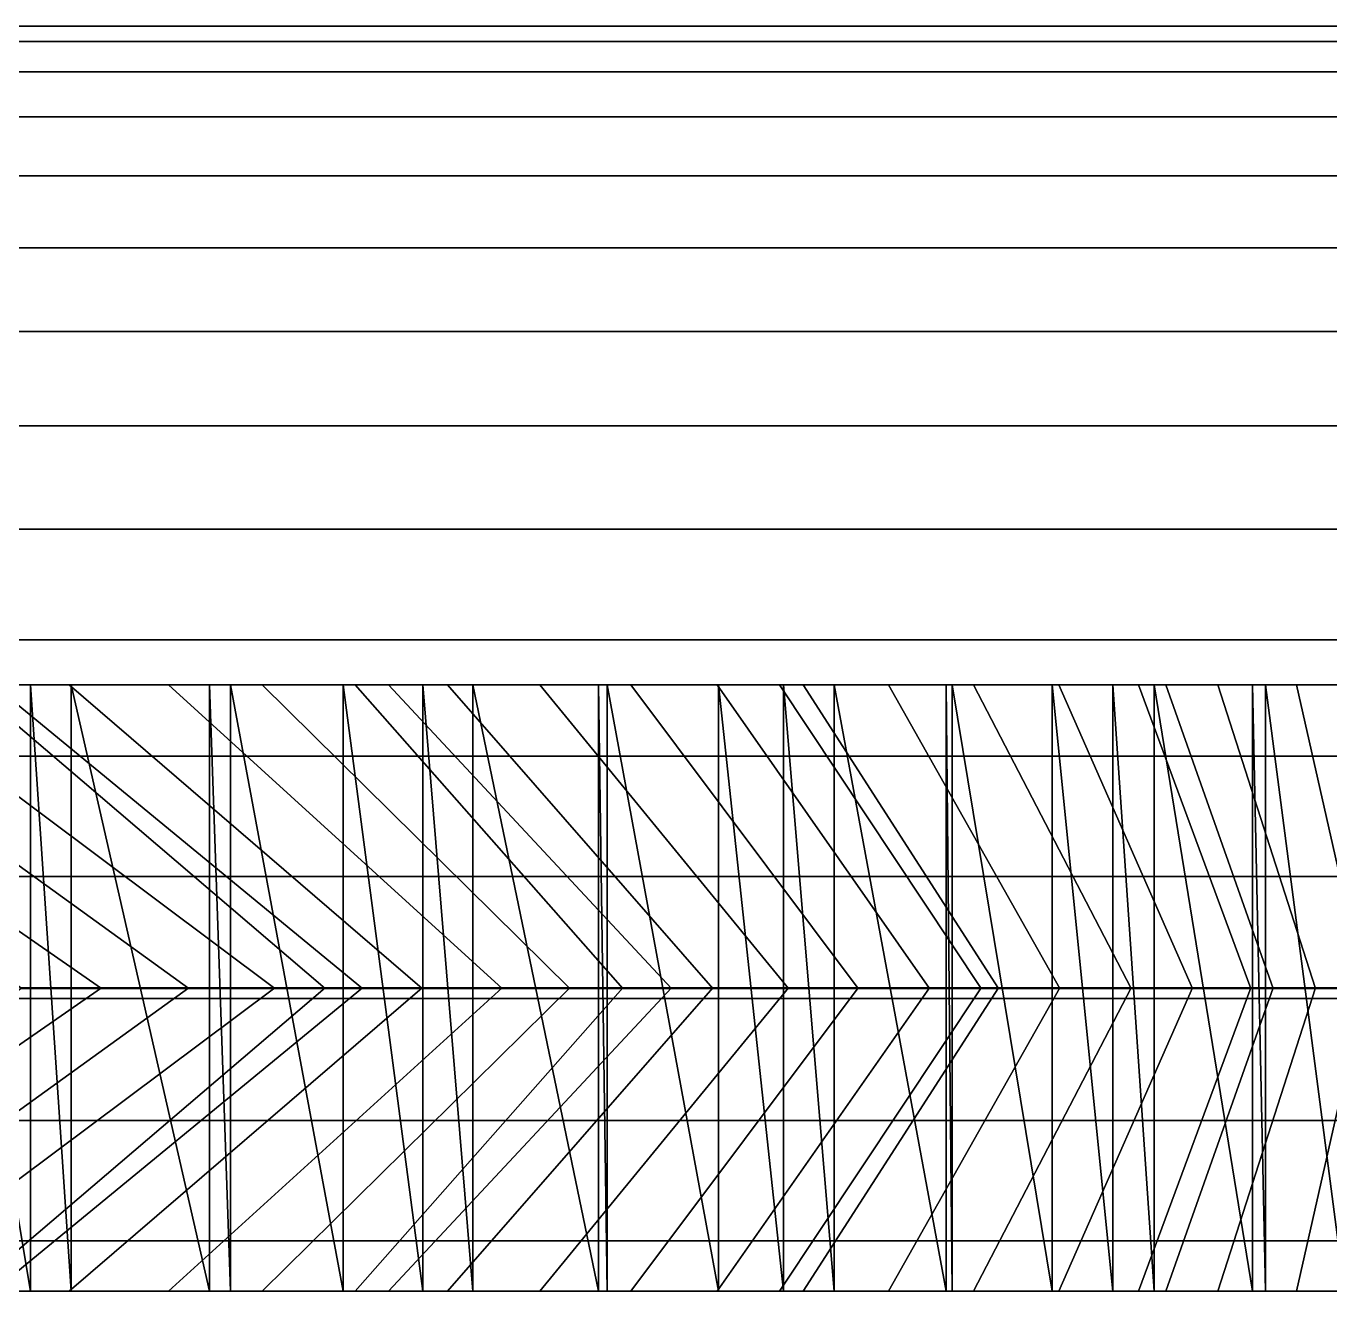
# Model space of a CAD drawing. Extents: x -4.7 to 8.2, y 0.4 to 1.1.
# Drawn here: x -1.9006 to -1.6226, y 0.6931 to 0.9662 of the extents above; entities that cross this region are included whole.
import ezdxf

# ---------------------------------------------------------------- set-up
doc = ezdxf.new("R2010")
doc.units = 0

msp = doc.modelspace()

# ---------------------------------------------------------------- linework, layer by layer
at = {"layer": 'polySurface8', "color": 253}
for points in [[(-3.07899, 0.96292, 2.21465), (-3.07899, 0.96619, 2.24052), (4.10783, 0.96619, 2.24052), (4.10783, 0.96292, 2.21464)], [(-3.07899, 0.96619, 2.24052), (-3.07899, 0.96619, 2.26661), (4.10783, 0.96619, 2.26661), (4.10783, 0.96619, 2.24052)], [(-3.07899, 0.96619, 2.26661), (-3.07899, 0.96292, 2.29249), (4.10783, 0.96292, 2.29248), (4.10783, 0.96619, 2.26661)], [(-3.07899, 0.95643, 2.18938), (-3.07899, 0.96292, 2.21465), (4.10783, 0.96292, 2.21464), (4.10783, 0.95643, 2.18938)], [(-3.07899, 0.96292, 2.29249), (-3.07899, 0.95643, 2.31775), (4.10783, 0.95643, 2.31775), (4.10783, 0.96292, 2.29248)], [(-3.07899, 0.94683, 2.16513), (-3.07899, 0.95643, 2.18938), (4.10783, 0.95643, 2.18938), (4.10783, 0.94683, 2.16513)], [(-3.07899, 0.95643, 2.31775), (-3.07899, 0.94683, 2.342), (4.10783, 0.94683, 2.342), (4.10783, 0.95643, 2.31775)], [(-3.07899, 0.93426, 2.14227), (-3.07899, 0.94683, 2.16513), (4.10783, 0.94683, 2.16513), (4.10783, 0.93426, 2.14227)], [(-3.07899, 0.94683, 2.342), (-3.07899, 0.93426, 2.36486), (4.10783, 0.93426, 2.36486), (4.10783, 0.94683, 2.342)], [(-3.07899, 0.91893, 2.12117), (-3.07899, 0.93426, 2.14227), (4.10783, 0.93426, 2.14227), (4.10783, 0.91893, 2.12117)], [(-3.07899, 0.93426, 2.36486), (-3.07899, 0.91893, 2.38596), (4.10783, 0.91893, 2.38596), (4.10783, 0.93426, 2.36486)], [(-3.07899, 0.90107, 2.10216), (-3.07899, 0.91893, 2.12117), (4.10783, 0.91893, 2.12117), (4.10783, 0.90108, 2.10215)], [(-3.07899, 0.91893, 2.38596), (-3.07899, 0.90108, 2.40498), (4.10783, 0.90108, 2.40498), (4.10783, 0.91893, 2.38596)], [(-3.07899, 0.88098, 2.08553), (-3.07899, 0.90107, 2.10216), (4.10783, 0.90108, 2.10215), (4.10783, 0.88098, 2.08553)], [(-3.07899, 0.90108, 2.40498), (-3.07899, 0.88098, 2.4216), (4.10783, 0.88098, 2.4216), (4.10783, 0.90108, 2.40498)], [(-3.07899, 0.85895, 2.07155), (-3.07899, 0.88098, 2.08553), (4.10783, 0.88098, 2.08553), (4.10783, 0.85896, 2.07155)], [(-3.07899, 0.88098, 2.4216), (-3.07899, 0.85895, 2.43558), (4.10783, 0.85896, 2.43558), (4.10783, 0.88098, 2.4216)], [(-3.07899, 0.83535, 2.06045), (-3.07899, 0.85895, 2.07155), (4.10783, 0.85896, 2.07155), (4.10783, 0.83535, 2.06044)], [(-3.07899, 0.85895, 2.43558), (-3.07899, 0.83535, 2.44669), (4.10783, 0.83535, 2.44668), (4.10783, 0.85896, 2.43558)], [(-3.07899, 0.81054, 2.05239), (-3.07899, 0.83535, 2.06045), (4.10783, 0.83535, 2.06044), (4.10783, 0.81055, 2.05238)], [(-3.07899, 0.83535, 2.44669), (-3.07899, 0.81054, 2.45475), (4.10783, 0.81055, 2.45474), (4.10783, 0.83535, 2.44668)], [(-1.99001, 0.82573, 0.87781), (-1.89143, 0.82573, 0.76227), (-2.01698, 0.82573, 0.86424)], [(-1.89143, 0.82573, 0.76227), (-1.90762, 0.82573, 0.73809), (-2.01698, 0.82573, 0.86424)], [(-1.99001, 0.82573, 3.61581), (-2.01698, 0.82573, 3.62938), (-1.89143, 0.82573, 3.73135)], [(-1.89143, 0.82573, 3.73135), (-2.01698, 0.82573, 3.62938), (-1.90762, 0.82573, 3.75554)], [(-1.90152, 0.76104, 0.55207), (-1.99292, 0.82573, 0.62312), (-1.97777, 0.82573, 0.64354), (-1.88452, 0.76104, 0.58271)], [(-1.90152, 0.76104, 3.94155), (-1.88452, 0.76104, 3.91092), (-1.97777, 0.82573, 3.85008), (-1.99292, 0.82573, 3.87051)], [(-1.98428, 0.82573, 0.88112), (-1.89143, 0.82573, 0.76227), (-1.99001, 0.82573, 0.87781)], [(-1.98428, 0.82573, 3.6125), (-1.99001, 0.82573, 3.61581), (-1.89143, 0.82573, 3.73135)], [(-1.95241, 0.82573, 0.89954), (-1.87026, 0.82573, 0.79392), (-1.98428, 0.82573, 0.88112)], [(-1.87026, 0.82573, 0.79392), (-1.89143, 0.82573, 0.76227), (-1.98428, 0.82573, 0.88112)], [(-1.95241, 0.82573, 3.59408), (-1.98428, 0.82573, 3.6125), (-1.87026, 0.82573, 3.69971)], [(-1.87026, 0.82573, 3.69971), (-1.98428, 0.82573, 3.6125), (-1.89143, 0.82573, 3.73135)], [(-1.88452, 0.76104, 0.58271), (-1.97777, 0.82573, 0.64354), (-1.95552, 0.82573, 0.67353), (-1.86593, 0.76104, 0.61725)], [(-1.88452, 0.76104, 3.91092), (-1.86593, 0.76104, 3.87637), (-1.95552, 0.82573, 3.82009), (-1.97777, 0.82573, 3.85008)], [(-1.86593, 0.76104, 0.61725), (-1.95552, 0.82573, 0.67353), (-1.9341, 0.82573, 0.70241), (-1.84754, 0.76104, 0.6514)], [(-1.86593, 0.76104, 3.87637), (-1.84754, 0.76104, 3.84222), (-1.9341, 0.82573, 3.79121), (-1.95552, 0.82573, 3.82009)], [(-1.94401, 0.82573, 0.9044), (-1.87026, 0.82573, 0.79392), (-1.95241, 0.82573, 0.89954)], [(-1.94401, 0.82573, 3.58922), (-1.95241, 0.82573, 3.59408), (-1.87026, 0.82573, 3.69971)], [(-1.92136, 0.82573, 0.9193), (-1.85029, 0.82573, 0.82374), (-1.94401, 0.82573, 0.9044)], [(-1.85029, 0.82573, 0.82374), (-1.87026, 0.82573, 0.79392), (-1.94401, 0.82573, 0.9044)], [(-1.92136, 0.82573, 3.57432), (-1.94401, 0.82573, 3.58922), (-1.85029, 0.82573, 3.66988)], [(-1.85029, 0.82573, 3.66988), (-1.94401, 0.82573, 3.58922), (-1.87026, 0.82573, 3.69971)], [(-1.9341, 0.82573, 0.70241), (-1.91267, 0.82573, 0.73129), (-1.83685, 0.76104, 0.67126), (-1.84754, 0.76104, 0.6514)], [(-1.9341, 0.82573, 3.79121), (-1.84754, 0.76104, 3.84222), (-1.83685, 0.76104, 3.82237), (-1.91267, 0.82573, 3.76234)], [(-1.89967, 0.82573, 0.93357), (-1.83043, 0.82573, 0.85342), (-1.92136, 0.82573, 0.9193)], [(-1.83043, 0.82573, 0.85342), (-1.85029, 0.82573, 0.82374), (-1.92136, 0.82573, 0.9193)], [(-1.92136, 0.69647, 0.9193), (-1.89967, 0.69647, 0.93357), (-1.92136, 0.82573, 0.9193)], [(-1.89967, 0.69647, 0.93357), (-1.89967, 0.82573, 0.93357), (-1.92136, 0.82573, 0.9193)], [(-1.89967, 0.82573, 3.56005), (-1.92136, 0.82573, 3.57432), (-1.83043, 0.82573, 3.64021)], [(-1.83043, 0.82573, 3.64021), (-1.92136, 0.82573, 3.57432), (-1.85029, 0.82573, 3.66988)], [(-1.92136, 0.69647, 3.57432), (-1.92136, 0.82573, 3.57432), (-1.89967, 0.69647, 3.56005)], [(-1.92136, 0.82573, 3.57432), (-1.89967, 0.82573, 3.56005), (-1.89967, 0.69647, 3.56005)], [(-1.83685, 0.76104, 0.67126), (-1.91267, 0.82573, 0.73129), (-1.90762, 0.82573, 0.73809), (-1.8289, 0.76104, 0.68602)], [(-1.83685, 0.76104, 3.82237), (-1.8289, 0.76104, 3.80761), (-1.90762, 0.82573, 3.75554), (-1.91267, 0.82573, 3.76234)], [(-1.8289, 0.76104, 0.68602), (-1.90762, 0.82573, 0.73809), (-1.89143, 0.82573, 0.76227), (-1.81617, 0.76104, 0.70967)], [(-1.8289, 0.76104, 3.80761), (-1.81617, 0.76104, 3.78395), (-1.89143, 0.82573, 3.73135), (-1.90762, 0.82573, 3.75554)], [(-1.89096, 0.82573, 0.94006), (-1.82332, 0.82573, 0.86404), (-1.89967, 0.82573, 0.93357)], [(-1.82332, 0.82573, 0.86404), (-1.83043, 0.82573, 0.85342), (-1.89967, 0.82573, 0.93357)], [(-1.89967, 0.69647, 0.93357), (-1.89096, 0.69647, 0.94006), (-1.89967, 0.82573, 0.93357)], [(-1.89096, 0.69647, 0.94006), (-1.89096, 0.82573, 0.94006), (-1.89967, 0.82573, 0.93357)], [(-1.89096, 0.82573, 3.55356), (-1.89967, 0.82573, 3.56005), (-1.82332, 0.82573, 3.62958)], [(-1.82332, 0.82573, 3.62958), (-1.89967, 0.82573, 3.56005), (-1.83043, 0.82573, 3.64021)], [(-1.89967, 0.69647, 3.56005), (-1.89967, 0.82573, 3.56005), (-1.89096, 0.69647, 3.55356)], [(-1.89967, 0.82573, 3.56005), (-1.89096, 0.82573, 3.55356), (-1.89096, 0.69647, 3.55356)], [(-1.81617, 0.76104, 0.70967), (-1.89143, 0.82573, 0.76227), (-1.87026, 0.82573, 0.79392), (-1.79911, 0.76104, 0.74419)], [(-1.81617, 0.76104, 3.78395), (-1.79911, 0.76104, 3.74943), (-1.87026, 0.82573, 3.69971), (-1.89143, 0.82573, 3.73135)], [(-1.86146, 0.82573, 0.96202), (-1.81072, 0.82573, 0.88481), (-1.89096, 0.82573, 0.94006)], [(-1.81072, 0.82573, 0.88481), (-1.82332, 0.82573, 0.86404), (-1.89096, 0.82573, 0.94006)], [(-1.89096, 0.69647, 0.94006), (-1.86146, 0.69647, 0.96202), (-1.89096, 0.82573, 0.94006)], [(-1.86146, 0.69647, 0.96202), (-1.86146, 0.82573, 0.96202), (-1.89096, 0.82573, 0.94006)], [(-1.86146, 0.82573, 3.5316), (-1.89096, 0.82573, 3.55356), (-1.81072, 0.82573, 3.60881)], [(-1.81072, 0.82573, 3.60881), (-1.89096, 0.82573, 3.55356), (-1.82332, 0.82573, 3.62958)], [(-1.89096, 0.69647, 3.55356), (-1.89096, 0.82573, 3.55356), (-1.86146, 0.69647, 3.5316)], [(-1.89096, 0.82573, 3.55356), (-1.86146, 0.82573, 3.5316), (-1.86146, 0.69647, 3.5316)], [(-1.79911, 0.76104, 0.74419), (-1.87026, 0.82573, 0.79392), (-1.85029, 0.82573, 0.82374), (-1.78469, 0.76104, 0.7755)], [(-1.79911, 0.76104, 3.74943), (-1.78469, 0.76104, 3.71813), (-1.85029, 0.82573, 3.66988), (-1.87026, 0.82573, 3.69971)], [(-1.85702, 0.82573, 0.96533), (-1.81072, 0.82573, 0.88481), (-1.86146, 0.82573, 0.96202)], [(-1.86146, 0.69647, 0.96202), (-1.85702, 0.69647, 0.96533), (-1.86146, 0.82573, 0.96202)], [(-1.85702, 0.69647, 0.96533), (-1.85702, 0.82573, 0.96533), (-1.86146, 0.82573, 0.96202)], [(-1.85702, 0.82573, 3.5283), (-1.86146, 0.82573, 3.5316), (-1.81072, 0.82573, 3.60881)], [(-1.86146, 0.69647, 3.5316), (-1.86146, 0.82573, 3.5316), (-1.85702, 0.69647, 3.5283)], [(-1.86146, 0.82573, 3.5316), (-1.85702, 0.82573, 3.5283), (-1.85702, 0.69647, 3.5283)], [(-1.83302, 0.82573, 0.98542), (-1.79109, 0.82573, 0.91717), (-1.85702, 0.82573, 0.96533)], [(-1.79109, 0.82573, 0.91717), (-1.81072, 0.82573, 0.88481), (-1.85702, 0.82573, 0.96533)], [(-1.85702, 0.69647, 0.96533), (-1.83302, 0.69647, 0.98542), (-1.85702, 0.82573, 0.96533)], [(-1.83302, 0.69647, 0.98542), (-1.83302, 0.82573, 0.98542), (-1.85702, 0.82573, 0.96533)], [(-1.83302, 0.82573, 3.5082), (-1.85702, 0.82573, 3.5283), (-1.79109, 0.82573, 3.57645)], [(-1.79109, 0.82573, 3.57645), (-1.85702, 0.82573, 3.5283), (-1.81072, 0.82573, 3.60881)], [(-1.85702, 0.69647, 3.5283), (-1.85702, 0.82573, 3.5283), (-1.83302, 0.69647, 3.5082)], [(-1.85702, 0.82573, 3.5283), (-1.83302, 0.82573, 3.5082), (-1.83302, 0.69647, 3.5082)], [(-1.78469, 0.76104, 0.7755), (-1.85029, 0.82573, 0.82374), (-1.83043, 0.82573, 0.85342), (-1.77339, 0.76104, 0.80002)], [(-1.78469, 0.76104, 3.71813), (-1.77339, 0.76104, 3.69361), (-1.83043, 0.82573, 3.64021), (-1.85029, 0.82573, 3.66988)], [(-1.81604, 0.82573, 0.99965), (-1.77164, 0.82573, 0.94926), (-1.83302, 0.82573, 0.98542)], [(-1.77164, 0.82573, 0.94926), (-1.79109, 0.82573, 0.91717), (-1.83302, 0.82573, 0.98542)], [(-1.83302, 0.69647, 0.98542), (-1.81604, 0.69647, 0.99965), (-1.83302, 0.82573, 0.98542)], [(-1.81604, 0.69647, 0.99965), (-1.81604, 0.82573, 0.99965), (-1.83302, 0.82573, 0.98542)], [(-1.81604, 0.82573, 3.49397), (-1.83302, 0.82573, 3.5082), (-1.77164, 0.82573, 3.54437)], [(-1.77164, 0.82573, 3.54437), (-1.83302, 0.82573, 3.5082), (-1.79109, 0.82573, 3.57645)], [(-1.83302, 0.69647, 3.5082), (-1.83302, 0.82573, 3.5082), (-1.81604, 0.69647, 3.49397)], [(-1.83302, 0.82573, 3.5082), (-1.81604, 0.82573, 3.49397), (-1.81604, 0.69647, 3.49397)], [(-1.77339, 0.76104, 0.80002), (-1.83043, 0.82573, 0.85342), (-1.82332, 0.82573, 0.86404), (-1.76302, 0.76104, 0.82253)], [(-1.77339, 0.76104, 3.69361), (-1.76302, 0.76104, 3.67109), (-1.82332, 0.82573, 3.62958), (-1.83043, 0.82573, 3.64021)], [(-1.76302, 0.76104, 0.82253), (-1.82332, 0.82573, 0.86404), (-1.81072, 0.82573, 0.88481), (-1.75416, 0.76104, 0.84175)], [(-1.76302, 0.76104, 3.67109), (-1.75416, 0.76104, 3.65187), (-1.81072, 0.82573, 3.60881), (-1.82332, 0.82573, 3.62958)], [(-1.80533, 0.82573, 1.00971), (-1.77164, 0.82573, 0.94926), (-1.81604, 0.82573, 0.99965)], [(-1.81604, 0.69647, 0.99965), (-1.80533, 0.69647, 1.00971), (-1.81604, 0.82573, 0.99965)], [(-1.80533, 0.69647, 1.00971), (-1.80533, 0.82573, 1.00971), (-1.81604, 0.82573, 0.99965)], [(-1.80533, 0.82573, 3.48391), (-1.81604, 0.82573, 3.49397), (-1.77164, 0.82573, 3.54437)], [(-1.81604, 0.69647, 3.49397), (-1.81604, 0.82573, 3.49397), (-1.80533, 0.69647, 3.48391)], [(-1.81604, 0.82573, 3.49397), (-1.80533, 0.82573, 3.48391), (-1.80533, 0.69647, 3.48391)], [(-1.75416, 0.76104, 0.84175), (-1.81072, 0.82573, 0.88481), (-1.79109, 0.82573, 0.91717), (-1.73803, 0.76104, 0.87677)], [(-1.75416, 0.76104, 3.65187), (-1.73803, 0.76104, 3.61686), (-1.79109, 0.82573, 3.57645), (-1.81072, 0.82573, 3.60881)], [(-1.77858, 0.82573, 1.03484), (-1.74, 0.82573, 1.00143), (-1.80533, 0.82573, 1.00971)], [(-1.74, 0.82573, 1.00143), (-1.75325, 0.82573, 0.97957), (-1.80533, 0.82573, 1.00971)], [(-1.75325, 0.82573, 0.97957), (-1.77164, 0.82573, 0.94926), (-1.80533, 0.82573, 1.00971)], [(-1.80533, 0.69647, 1.00971), (-1.77858, 0.69647, 1.03484), (-1.80533, 0.82573, 1.00971)], [(-1.77858, 0.69647, 1.03484), (-1.77858, 0.82573, 1.03484), (-1.80533, 0.82573, 1.00971)], [(-1.77858, 0.82573, 3.45878), (-1.80533, 0.82573, 3.48391), (-1.74, 0.82573, 3.49219)], [(-1.74, 0.82573, 3.49219), (-1.80533, 0.82573, 3.48391), (-1.75325, 0.82573, 3.51405)], [(-1.75325, 0.82573, 3.51405), (-1.80533, 0.82573, 3.48391), (-1.77164, 0.82573, 3.54437)], [(-1.80533, 0.69647, 3.48391), (-1.80533, 0.82573, 3.48391), (-1.77858, 0.69647, 3.45878)], [(-1.80533, 0.82573, 3.48391), (-1.77858, 0.82573, 3.45878), (-1.77858, 0.69647, 3.45878)], [(-1.73803, 0.76104, 0.87677), (-1.79109, 0.82573, 0.91717), (-1.77164, 0.82573, 0.94926), (-1.72322, 0.76104, 0.90941)], [(-1.73803, 0.76104, 3.61686), (-1.72322, 0.76104, 3.58422), (-1.77164, 0.82573, 3.54437), (-1.79109, 0.82573, 3.57645)], [(-1.77674, 0.82573, 1.03657), (-1.74, 0.82573, 1.00143), (-1.77858, 0.82573, 1.03484)], [(-1.77858, 0.69647, 1.03484), (-1.77674, 0.69647, 1.03657), (-1.77858, 0.82573, 1.03484)], [(-1.77674, 0.69647, 1.03657), (-1.77674, 0.82573, 1.03657), (-1.77858, 0.82573, 1.03484)], [(-1.77674, 0.82573, 3.45706), (-1.77858, 0.82573, 3.45878), (-1.74, 0.82573, 3.49219)], [(-1.77858, 0.69647, 3.45878), (-1.77858, 0.82573, 3.45878), (-1.77674, 0.69647, 3.45706)], [(-1.77858, 0.82573, 3.45878), (-1.77674, 0.82573, 3.45706), (-1.77674, 0.69647, 3.45706)], [(-1.75299, 0.82573, 1.06149), (-1.73493, 0.82573, 1.01062), (-1.77674, 0.82573, 1.03657)], [(-1.73493, 0.82573, 1.01062), (-1.74, 0.82573, 1.00143), (-1.77674, 0.82573, 1.03657)], [(-1.77674, 0.69647, 1.03657), (-1.75299, 0.69647, 1.06149), (-1.77674, 0.82573, 1.03657)], [(-1.75299, 0.69647, 1.06149), (-1.75299, 0.82573, 1.06149), (-1.77674, 0.82573, 1.03657)], [(-1.75299, 0.82573, 3.43213), (-1.77674, 0.82573, 3.45706), (-1.73493, 0.82573, 3.483)], [(-1.73493, 0.82573, 3.483), (-1.77674, 0.82573, 3.45706), (-1.74, 0.82573, 3.49219)], [(-1.77674, 0.69647, 3.45706), (-1.77674, 0.82573, 3.45706), (-1.75299, 0.69647, 3.43213)], [(-1.77674, 0.82573, 3.45706), (-1.75299, 0.82573, 3.43213), (-1.75299, 0.69647, 3.43213)], [(-1.72322, 0.76104, 0.90941), (-1.77164, 0.82573, 0.94926), (-1.75325, 0.82573, 0.97957), (-1.70798, 0.76104, 0.94802)], [(-1.72322, 0.76104, 3.58422), (-1.70798, 0.76104, 3.54561), (-1.75325, 0.82573, 3.51405), (-1.77164, 0.82573, 3.54437)], [(-1.70798, 0.76104, 0.94802), (-1.75325, 0.82573, 0.97957), (-1.74, 0.82573, 1.00143), (-1.69701, 0.76104, 0.97581)], [(-1.70798, 0.76104, 3.54561), (-1.69701, 0.76104, 3.51781), (-1.74, 0.82573, 3.49219), (-1.75325, 0.82573, 3.51405)], [(-1.73912, 0.82573, 1.07606), (-1.71675, 0.82573, 1.04354), (-1.75299, 0.82573, 1.06149)], [(-1.71675, 0.82573, 1.04354), (-1.73493, 0.82573, 1.01062), (-1.75299, 0.82573, 1.06149)], [(-1.75299, 0.69647, 1.06149), (-1.73912, 0.69647, 1.07606), (-1.75299, 0.82573, 1.06149)], [(-1.73912, 0.69647, 1.07606), (-1.73912, 0.82573, 1.07606), (-1.75299, 0.82573, 1.06149)], [(-1.73912, 0.82573, 3.41757), (-1.75299, 0.82573, 3.43213), (-1.71675, 0.82573, 3.45008)], [(-1.71675, 0.82573, 3.45008), (-1.75299, 0.82573, 3.43213), (-1.73493, 0.82573, 3.483)], [(-1.75299, 0.69647, 3.43213), (-1.75299, 0.82573, 3.43213), (-1.73912, 0.69647, 3.41757)], [(-1.75299, 0.82573, 3.43213), (-1.73912, 0.82573, 3.41757), (-1.73912, 0.69647, 3.41757)], [(-1.69701, 0.76104, 0.97581), (-1.74, 0.82573, 1.00143), (-1.73493, 0.82573, 1.01062), (-1.69327, 0.76104, 0.9853)], [(-1.69701, 0.76104, 3.51781), (-1.69327, 0.76104, 3.50833), (-1.73493, 0.82573, 3.483), (-1.74, 0.82573, 3.49219)], [(-1.72831, 0.82573, 1.08871), (-1.71675, 0.82573, 1.04354), (-1.73912, 0.82573, 1.07606)], [(-1.73912, 0.69647, 1.07606), (-1.72831, 0.69647, 1.08871), (-1.73912, 0.82573, 1.07606)], [(-1.72831, 0.69647, 1.08871), (-1.72831, 0.82573, 1.08871), (-1.73912, 0.82573, 1.07606)], [(-1.72831, 0.82573, 3.40491), (-1.73912, 0.82573, 3.41757), (-1.71675, 0.82573, 3.45008)], [(-1.73912, 0.69647, 3.41757), (-1.73912, 0.82573, 3.41757), (-1.72831, 0.69647, 3.40491)], [(-1.73912, 0.82573, 3.41757), (-1.72831, 0.82573, 3.40491), (-1.72831, 0.69647, 3.40491)], [(-1.73493, 0.82573, 1.01062), (-1.71675, 0.82573, 1.04354), (-1.68023, 0.76104, 1.0183), (-1.69327, 0.76104, 0.9853)], [(-1.73493, 0.82573, 3.483), (-1.69327, 0.76104, 3.50833), (-1.68023, 0.76104, 3.47532), (-1.71675, 0.82573, 3.45008)], [(-1.70444, 0.82573, 1.11665), (-1.69858, 0.82573, 1.07647), (-1.72831, 0.82573, 1.08871)], [(-1.69858, 0.82573, 1.07647), (-1.71675, 0.82573, 1.04354), (-1.72831, 0.82573, 1.08871)], [(-1.72831, 0.69647, 1.08871), (-1.70444, 0.69647, 1.11665), (-1.72831, 0.82573, 1.08871)], [(-1.70444, 0.69647, 1.11665), (-1.70444, 0.82573, 1.11665), (-1.72831, 0.82573, 1.08871)], [(-1.70444, 0.82573, 3.37697), (-1.72831, 0.82573, 3.40491), (-1.69858, 0.82573, 3.41715)], [(-1.69858, 0.82573, 3.41715), (-1.72831, 0.82573, 3.40491), (-1.71675, 0.82573, 3.45008)], [(-1.72831, 0.69647, 3.40491), (-1.72831, 0.82573, 3.40491), (-1.70444, 0.69647, 3.37697)], [(-1.72831, 0.82573, 3.40491), (-1.70444, 0.82573, 3.37697), (-1.70444, 0.69647, 3.37697)], [(-1.68023, 0.76104, 1.0183), (-1.71675, 0.82573, 1.04354), (-1.69858, 0.82573, 1.07647), (-1.66498, 0.76104, 1.05693)], [(-1.68023, 0.76104, 3.47532), (-1.66498, 0.76104, 3.43669), (-1.69858, 0.82573, 3.41715), (-1.71675, 0.82573, 3.45008)], [(-1.70318, 0.82573, 1.11813), (-1.69858, 0.82573, 1.07647), (-1.70444, 0.82573, 1.11665)], [(-1.70444, 0.69647, 1.11665), (-1.70318, 0.69647, 1.11813), (-1.70444, 0.82573, 1.11665)], [(-1.70318, 0.69647, 1.11813), (-1.70318, 0.82573, 1.11813), (-1.70444, 0.82573, 1.11665)], [(-1.70318, 0.82573, 3.37549), (-1.70444, 0.82573, 3.37697), (-1.69858, 0.82573, 3.41715)], [(-1.70444, 0.69647, 3.37697), (-1.70444, 0.82573, 3.37697), (-1.70318, 0.69647, 3.37549)], [(-1.70444, 0.82573, 3.37697), (-1.70318, 0.82573, 3.37549), (-1.70318, 0.69647, 3.37549)], [(-1.68184, 0.82573, 1.14593), (-1.68044, 0.82573, 1.10933), (-1.70318, 0.82573, 1.11813)], [(-1.68044, 0.82573, 1.10933), (-1.69858, 0.82573, 1.07647), (-1.70318, 0.82573, 1.11813)], [(-1.70318, 0.69647, 1.11813), (-1.68184, 0.69647, 1.14593), (-1.70318, 0.82573, 1.11813)], [(-1.68184, 0.69647, 1.14593), (-1.68184, 0.82573, 1.14593), (-1.70318, 0.82573, 1.11813)], [(-1.68184, 0.82573, 3.34769), (-1.70318, 0.82573, 3.37549), (-1.68044, 0.82573, 3.38429)], [(-1.68044, 0.82573, 3.38429), (-1.70318, 0.82573, 3.37549), (-1.69858, 0.82573, 3.41715)], [(-1.70318, 0.69647, 3.37549), (-1.70318, 0.82573, 3.37549), (-1.68184, 0.69647, 3.34769)], [(-1.70318, 0.82573, 3.37549), (-1.68184, 0.82573, 3.34769), (-1.68184, 0.69647, 3.34769)], [(-1.66498, 0.76104, 1.05693), (-1.69858, 0.82573, 1.07647), (-1.68044, 0.82573, 1.10933), (-1.65195, 0.76104, 1.08995)], [(-1.66498, 0.76104, 3.43669), (-1.65195, 0.76104, 3.40367), (-1.68044, 0.82573, 3.38429), (-1.69858, 0.82573, 3.41715)], [(-1.66891, 0.82573, 1.16279), (-1.65763, 0.82573, 1.15067), (-1.68184, 0.82573, 1.14593)], [(-1.65763, 0.82573, 1.15067), (-1.66343, 0.82573, 1.14015), (-1.68184, 0.82573, 1.14593)], [(-1.66343, 0.82573, 1.14015), (-1.68044, 0.82573, 1.10933), (-1.68184, 0.82573, 1.14593)], [(-1.68184, 0.69647, 1.14593), (-1.66891, 0.69647, 1.16279), (-1.68184, 0.82573, 1.14593)], [(-1.66891, 0.69647, 1.16279), (-1.66891, 0.82573, 1.16279), (-1.68184, 0.82573, 1.14593)], [(-1.66891, 0.82573, 3.33084), (-1.68184, 0.82573, 3.34769), (-1.65763, 0.82573, 3.34296)], [(-1.65763, 0.82573, 3.34296), (-1.68184, 0.82573, 3.34769), (-1.66343, 0.82573, 3.35347)], [(-1.66343, 0.82573, 3.35347), (-1.68184, 0.82573, 3.34769), (-1.68044, 0.82573, 3.38429)], [(-1.68184, 0.69647, 3.34769), (-1.68184, 0.82573, 3.34769), (-1.66891, 0.69647, 3.33084)], [(-1.68184, 0.82573, 3.34769), (-1.66891, 0.82573, 3.33084), (-1.66891, 0.69647, 3.33084)], [(-1.65195, 0.76104, 1.08995), (-1.68044, 0.82573, 1.10933), (-1.66343, 0.82573, 1.14015), (-1.63949, 0.76104, 1.12481)], [(-1.65195, 0.76104, 3.40367), (-1.63949, 0.76104, 3.36881), (-1.66343, 0.82573, 3.35347), (-1.68044, 0.82573, 3.38429)], [(-1.66012, 0.82573, 1.17554), (-1.65763, 0.82573, 1.15067), (-1.66891, 0.82573, 1.16279)], [(-1.66891, 0.69647, 1.16279), (-1.66012, 0.69647, 1.17554), (-1.66891, 0.82573, 1.16279)], [(-1.66012, 0.69647, 1.17554), (-1.66012, 0.82573, 1.17554), (-1.66891, 0.82573, 1.16279)], [(-1.66012, 0.82573, 3.31808), (-1.66891, 0.82573, 3.33084), (-1.65763, 0.82573, 3.34296)], [(-1.66891, 0.69647, 3.33084), (-1.66891, 0.82573, 3.33084), (-1.66012, 0.69647, 3.31808)], [(-1.66891, 0.82573, 3.33084), (-1.66012, 0.82573, 3.31808), (-1.66012, 0.69647, 3.31808)], [(-1.63949, 0.76104, 1.12481), (-1.66343, 0.82573, 1.14015), (-1.65763, 0.82573, 1.15067), (-1.63473, 0.76104, 1.1389)], [(-1.63949, 0.76104, 3.36881), (-1.63473, 0.76104, 3.35472), (-1.65763, 0.82573, 3.34296), (-1.66343, 0.82573, 3.35347)], [(-1.63913, 0.82573, 1.20596), (-1.64655, 0.82573, 1.17266), (-1.66012, 0.82573, 1.17554)], [(-1.64655, 0.82573, 1.17266), (-1.65763, 0.82573, 1.15067), (-1.66012, 0.82573, 1.17554)], [(-1.66012, 0.69647, 1.17554), (-1.63913, 0.69647, 1.20596), (-1.66012, 0.82573, 1.17554)], [(-1.63913, 0.69647, 1.20596), (-1.63913, 0.82573, 1.20596), (-1.66012, 0.82573, 1.17554)], [(-1.63913, 0.82573, 3.28767), (-1.66012, 0.82573, 3.31808), (-1.64655, 0.82573, 3.32097)], [(-1.64655, 0.82573, 3.32097), (-1.66012, 0.82573, 3.31808), (-1.65763, 0.82573, 3.34296)], [(-1.66012, 0.69647, 3.31808), (-1.66012, 0.82573, 3.31808), (-1.63913, 0.69647, 3.28767)], [(-1.66012, 0.82573, 3.31808), (-1.63913, 0.82573, 3.28767), (-1.63913, 0.69647, 3.28767)], [(-1.63473, 0.76104, 1.1389), (-1.65763, 0.82573, 1.15067), (-1.64655, 0.82573, 1.17266), (-1.6257, 0.76104, 1.16563)], [(-1.63473, 0.76104, 3.35472), (-1.6257, 0.76104, 3.32799), (-1.64655, 0.82573, 3.32097), (-1.65763, 0.82573, 3.34296)], [(-1.62973, 0.82573, 1.20603), (-1.64655, 0.82573, 1.17266), (-1.63913, 0.82573, 1.20596)], [(-1.62973, 0.82573, 3.28759), (-1.63913, 0.82573, 3.28767), (-1.64655, 0.82573, 3.32097)], [(-1.62973, 0.82573, 1.20603), (-1.61508, 0.76104, 1.19711), (-1.6257, 0.76104, 1.16563), (-1.64655, 0.82573, 1.17266)], [(-1.62973, 0.82573, 3.28759), (-1.64655, 0.82573, 3.32097), (-1.6257, 0.76104, 3.32799), (-1.61508, 0.76104, 3.29652)], [(-1.63633, 0.82573, 1.21002), (-1.62973, 0.82573, 1.20603), (-1.63913, 0.82573, 1.20596)], [(-1.63913, 0.69647, 1.20596), (-1.63633, 0.69647, 1.21002), (-1.63913, 0.82573, 1.20596)], [(-1.63633, 0.69647, 1.21002), (-1.63633, 0.82573, 1.21002), (-1.63913, 0.82573, 1.20596)], [(-1.63633, 0.82573, 3.2836), (-1.63913, 0.82573, 3.28767), (-1.62973, 0.82573, 3.28759)], [(-1.63913, 0.69647, 3.28767), (-1.63913, 0.82573, 3.28767), (-1.63633, 0.69647, 3.2836)], [(-1.63913, 0.82573, 3.28767), (-1.63633, 0.82573, 3.2836), (-1.63633, 0.69647, 3.2836)], [(-1.61955, 0.82573, 1.23706), (-1.62973, 0.82573, 1.20603), (-1.63633, 0.82573, 1.21002)], [(-1.63633, 0.69647, 1.21002), (-1.61955, 0.69647, 1.23706), (-1.63633, 0.82573, 1.21002)], [(-1.61955, 0.69647, 1.23706), (-1.61955, 0.82573, 1.23706), (-1.63633, 0.82573, 1.21002)], [(-1.61955, 0.82573, 3.25657), (-1.63633, 0.82573, 3.2836), (-1.62973, 0.82573, 3.28759)], [(-1.63633, 0.69647, 3.2836), (-1.63633, 0.82573, 3.2836), (-1.61955, 0.69647, 3.25657)], [(-1.63633, 0.82573, 3.2836), (-1.61955, 0.82573, 3.25657), (-1.61955, 0.69647, 3.25657)], [(-1.61291, 0.82573, 1.2394), (-1.62973, 0.82573, 1.20603), (-1.61955, 0.82573, 1.23706)], [(-1.61291, 0.82573, 3.25422), (-1.61955, 0.82573, 3.25657), (-1.62973, 0.82573, 3.28759)], [(-1.61508, 0.76104, 1.19711), (-1.62973, 0.82573, 1.20603), (-1.61291, 0.82573, 1.2394), (-1.60218, 0.76104, 1.23529)], [(-1.61508, 0.76104, 3.29652), (-1.60218, 0.76104, 3.25833), (-1.61291, 0.82573, 3.25422), (-1.62973, 0.82573, 3.28759)], [(-3.07899, 0.78492, 2.0475), (-3.07899, 0.81054, 2.05239), (4.10783, 0.81055, 2.05238), (4.10783, 0.78493, 2.0475)], [(-3.07899, 0.81054, 2.45475), (-3.07899, 0.78492, 2.45963), (4.10783, 0.78493, 2.45963), (4.10783, 0.81055, 2.45474)], [(-3.07899, 0.75889, 2.04586), (-3.07899, 0.78492, 2.0475), (4.10783, 0.78493, 2.0475), (4.10783, 0.75889, 2.04586)], [(-3.07899, 0.78492, 2.45963), (-3.07899, 0.75889, 2.46127), (4.10783, 0.75889, 2.46127), (4.10783, 0.78493, 2.45963)], [(-3.07899, 0.73286, 2.0475), (-3.07899, 0.75889, 2.04586), (4.10783, 0.75889, 2.04586), (4.10783, 0.73286, 2.0475)], [(-3.07899, 0.75889, 2.46127), (-3.07899, 0.73286, 2.45963), (4.10783, 0.73286, 2.45963), (4.10783, 0.75889, 2.46127)], [(-1.90152, 0.76116, 0.55207), (-1.88452, 0.76116, 0.5827), (-1.97777, 0.69647, 0.64354), (-1.99292, 0.69647, 0.62312)], [(-1.90152, 0.76116, 3.94155), (-1.99292, 0.69647, 3.8705), (-1.97777, 0.69647, 3.85008), (-1.88452, 0.76116, 3.91092)], [(-1.88452, 0.76116, 0.5827), (-1.86593, 0.76116, 0.61725), (-1.95552, 0.69647, 0.67353), (-1.97777, 0.69647, 0.64354)], [(-1.88452, 0.76116, 3.91092), (-1.97777, 0.69647, 3.85008), (-1.95552, 0.69647, 3.82009), (-1.86593, 0.76116, 3.87638)], [(-1.86593, 0.76116, 0.61725), (-1.84754, 0.76116, 0.6514), (-1.9341, 0.69647, 0.70241), (-1.95552, 0.69647, 0.67353)], [(-1.86593, 0.76116, 3.87638), (-1.95552, 0.69647, 3.82009), (-1.9341, 0.69647, 3.79121), (-1.84754, 0.76116, 3.84222)], [(-1.84754, 0.76116, 0.6514), (-1.83685, 0.76116, 0.67126), (-1.91267, 0.69647, 0.73129), (-1.9341, 0.69647, 0.70241)], [(-1.84754, 0.76116, 3.84222), (-1.9341, 0.69647, 3.79121), (-1.91267, 0.69647, 3.76233), (-1.83685, 0.76116, 3.82236)], [(-1.83685, 0.76116, 0.67126), (-1.8289, 0.76116, 0.68603), (-1.90762, 0.69647, 0.73809), (-1.91267, 0.69647, 0.73129)], [(-1.83685, 0.76116, 3.82236), (-1.91267, 0.69647, 3.76233), (-1.90762, 0.69647, 3.75553), (-1.8289, 0.76116, 3.8076)], [(-1.8289, 0.76116, 0.68603), (-1.81617, 0.76116, 0.70968), (-1.89143, 0.69647, 0.76228), (-1.90762, 0.69647, 0.73809)], [(-1.8289, 0.76116, 3.8076), (-1.90762, 0.69647, 3.75553), (-1.89143, 0.69647, 3.73135), (-1.81617, 0.76116, 3.78395)], [(-1.88452, 0.76104, 0.58271), (-1.88452, 0.76116, 0.5827), (-1.90152, 0.76116, 0.55207), (-1.90152, 0.76104, 0.55207)], [(-1.88452, 0.76104, 3.91092), (-1.90152, 0.76104, 3.94155), (-1.90152, 0.76116, 3.94155), (-1.88452, 0.76116, 3.91092)], [(-1.81617, 0.76116, 0.70968), (-1.79912, 0.76116, 0.74419), (-1.87026, 0.69647, 0.79392), (-1.89143, 0.69647, 0.76228)], [(-1.81617, 0.76116, 3.78395), (-1.89143, 0.69647, 3.73135), (-1.87026, 0.69647, 3.69971), (-1.79912, 0.76116, 3.74943)], [(-1.86593, 0.76104, 0.61725), (-1.86593, 0.76116, 0.61725), (-1.88452, 0.76116, 0.5827), (-1.88452, 0.76104, 0.58271)], [(-1.86593, 0.76104, 3.87637), (-1.88452, 0.76104, 3.91092), (-1.88452, 0.76116, 3.91092), (-1.86593, 0.76116, 3.87638)], [(-1.79912, 0.76116, 0.74419), (-1.78469, 0.76116, 0.7755), (-1.85029, 0.69647, 0.82374), (-1.87026, 0.69647, 0.79392)], [(-1.79912, 0.76116, 3.74943), (-1.87026, 0.69647, 3.69971), (-1.85029, 0.69647, 3.66988), (-1.78469, 0.76116, 3.71812)], [(-1.86593, 0.76116, 0.61725), (-1.86593, 0.76104, 0.61725), (-1.84754, 0.76104, 0.6514), (-1.84754, 0.76116, 0.6514)], [(-1.86593, 0.76116, 3.87638), (-1.84754, 0.76116, 3.84222), (-1.84754, 0.76104, 3.84222), (-1.86593, 0.76104, 3.87637)], [(-1.78469, 0.76116, 0.7755), (-1.77339, 0.76116, 0.80001), (-1.83043, 0.69647, 0.85342), (-1.85029, 0.69647, 0.82374)], [(-1.78469, 0.76116, 3.71812), (-1.85029, 0.69647, 3.66988), (-1.83043, 0.69647, 3.64021), (-1.77339, 0.76116, 3.69361)], [(-1.83685, 0.76116, 0.67126), (-1.84754, 0.76116, 0.6514), (-1.84754, 0.76104, 0.6514), (-1.83685, 0.76104, 0.67126)], [(-1.83685, 0.76116, 3.82236), (-1.83685, 0.76104, 3.82237), (-1.84754, 0.76104, 3.84222), (-1.84754, 0.76116, 3.84222)], [(-1.8289, 0.76116, 0.68603), (-1.83685, 0.76116, 0.67126), (-1.83685, 0.76104, 0.67126), (-1.8289, 0.76104, 0.68602)], [(-1.8289, 0.76116, 3.8076), (-1.8289, 0.76104, 3.80761), (-1.83685, 0.76104, 3.82237), (-1.83685, 0.76116, 3.82236)], [(-1.77339, 0.76116, 0.80001), (-1.76302, 0.76116, 0.82253), (-1.82332, 0.69647, 0.86404), (-1.83043, 0.69647, 0.85342)], [(-1.77339, 0.76116, 3.69361), (-1.83043, 0.69647, 3.64021), (-1.82332, 0.69647, 3.62958), (-1.76302, 0.76116, 3.67109)], [(-1.8289, 0.76104, 0.68602), (-1.81617, 0.76104, 0.70967), (-1.81617, 0.76116, 0.70968), (-1.8289, 0.76116, 0.68603)], [(-1.8289, 0.76104, 3.80761), (-1.8289, 0.76116, 3.8076), (-1.81617, 0.76116, 3.78395), (-1.81617, 0.76104, 3.78395)], [(-1.76302, 0.76116, 0.82253), (-1.75416, 0.76116, 0.84175), (-1.81072, 0.69647, 0.88481), (-1.82332, 0.69647, 0.86404)], [(-1.76302, 0.76116, 3.67109), (-1.82332, 0.69647, 3.62958), (-1.81072, 0.69647, 3.60881), (-1.75416, 0.76116, 3.65187)], [(-1.79911, 0.76104, 0.74419), (-1.79912, 0.76116, 0.74419), (-1.81617, 0.76116, 0.70968), (-1.81617, 0.76104, 0.70967)], [(-1.79911, 0.76104, 3.74943), (-1.81617, 0.76104, 3.78395), (-1.81617, 0.76116, 3.78395), (-1.79912, 0.76116, 3.74943)], [(-1.75416, 0.76116, 0.84175), (-1.73803, 0.76116, 0.87677), (-1.79109, 0.69647, 0.91718), (-1.81072, 0.69647, 0.88481)], [(-1.75416, 0.76116, 3.65187), (-1.81072, 0.69647, 3.60881), (-1.79109, 0.69647, 3.57645), (-1.73803, 0.76116, 3.61685)], [(-1.78469, 0.76116, 0.7755), (-1.79912, 0.76116, 0.74419), (-1.79911, 0.76104, 0.74419), (-1.78469, 0.76104, 0.7755)], [(-1.78469, 0.76116, 3.71812), (-1.78469, 0.76104, 3.71813), (-1.79911, 0.76104, 3.74943), (-1.79912, 0.76116, 3.74943)], [(-1.73803, 0.76116, 0.87677), (-1.72322, 0.76116, 0.90941), (-1.77164, 0.69647, 0.94926), (-1.79109, 0.69647, 0.91718)], [(-1.73803, 0.76116, 3.61685), (-1.79109, 0.69647, 3.57645), (-1.77164, 0.69647, 3.54437), (-1.72322, 0.76116, 3.58421)], [(-1.78469, 0.76104, 0.7755), (-1.77339, 0.76104, 0.80002), (-1.77339, 0.76116, 0.80001), (-1.78469, 0.76116, 0.7755)], [(-1.78469, 0.76104, 3.71813), (-1.78469, 0.76116, 3.71812), (-1.77339, 0.76116, 3.69361), (-1.77339, 0.76104, 3.69361)], [(-1.77339, 0.76116, 0.80001), (-1.77339, 0.76104, 0.80002), (-1.76302, 0.76104, 0.82253), (-1.76302, 0.76116, 0.82253)], [(-1.77339, 0.76116, 3.69361), (-1.76302, 0.76116, 3.67109), (-1.76302, 0.76104, 3.67109), (-1.77339, 0.76104, 3.69361)], [(-1.72322, 0.76116, 0.90941), (-1.70798, 0.76116, 0.94801), (-1.75325, 0.69647, 0.97957), (-1.77164, 0.69647, 0.94926)], [(-1.72322, 0.76116, 3.58421), (-1.77164, 0.69647, 3.54437), (-1.75325, 0.69647, 3.51405), (-1.70798, 0.76116, 3.54561)], [(-1.75416, 0.76116, 0.84175), (-1.76302, 0.76116, 0.82253), (-1.76302, 0.76104, 0.82253), (-1.75416, 0.76104, 0.84175)], [(-1.75416, 0.76116, 3.65187), (-1.75416, 0.76104, 3.65187), (-1.76302, 0.76104, 3.67109), (-1.76302, 0.76116, 3.67109)], [(-1.73803, 0.76116, 0.87677), (-1.75416, 0.76116, 0.84175), (-1.75416, 0.76104, 0.84175), (-1.73803, 0.76104, 0.87677)], [(-1.73803, 0.76116, 3.61685), (-1.73803, 0.76104, 3.61686), (-1.75416, 0.76104, 3.65187), (-1.75416, 0.76116, 3.65187)], [(-1.70798, 0.76116, 0.94801), (-1.69701, 0.76116, 0.97579), (-1.74, 0.69647, 1.00142), (-1.75325, 0.69647, 0.97957)], [(-1.70798, 0.76116, 3.54561), (-1.75325, 0.69647, 3.51405), (-1.74, 0.69647, 3.4922), (-1.69701, 0.76116, 3.51783)], [(-1.69701, 0.76116, 0.97579), (-1.69327, 0.76116, 0.98528), (-1.73493, 0.69647, 1.01061), (-1.74, 0.69647, 1.00142)], [(-1.69701, 0.76116, 3.51783), (-1.74, 0.69647, 3.4922), (-1.73493, 0.69647, 3.48301), (-1.69327, 0.76116, 3.50835)], [(-1.73803, 0.76104, 0.87677), (-1.72322, 0.76104, 0.90941), (-1.72322, 0.76116, 0.90941), (-1.73803, 0.76116, 0.87677)], [(-1.73803, 0.76104, 3.61686), (-1.73803, 0.76116, 3.61685), (-1.72322, 0.76116, 3.58421), (-1.72322, 0.76104, 3.58422)], [(-1.73493, 0.69647, 1.01061), (-1.69327, 0.76116, 0.98528), (-1.68023, 0.76116, 1.0183), (-1.71675, 0.69647, 1.04354)], [(-1.73493, 0.69647, 3.48301), (-1.71675, 0.69647, 3.45008), (-1.68023, 0.76116, 3.47532), (-1.69327, 0.76116, 3.50835)], [(-1.70798, 0.76104, 0.94802), (-1.70798, 0.76116, 0.94801), (-1.72322, 0.76116, 0.90941), (-1.72322, 0.76104, 0.90941)], [(-1.70798, 0.76104, 3.54561), (-1.72322, 0.76104, 3.58422), (-1.72322, 0.76116, 3.58421), (-1.70798, 0.76116, 3.54561)], [(-1.68023, 0.76116, 1.0183), (-1.66498, 0.76116, 1.05693), (-1.69858, 0.69647, 1.07647), (-1.71675, 0.69647, 1.04354)], [(-1.68023, 0.76116, 3.47532), (-1.71675, 0.69647, 3.45008), (-1.69858, 0.69647, 3.41715), (-1.66498, 0.76116, 3.4367)], [(-1.69701, 0.76104, 0.97581), (-1.69701, 0.76116, 0.97579), (-1.70798, 0.76116, 0.94801), (-1.70798, 0.76104, 0.94802)], [(-1.69701, 0.76104, 3.51781), (-1.70798, 0.76104, 3.54561), (-1.70798, 0.76116, 3.54561), (-1.69701, 0.76116, 3.51783)], [(-1.66498, 0.76116, 1.05693), (-1.65195, 0.76116, 1.08995), (-1.68044, 0.69647, 1.10933), (-1.69858, 0.69647, 1.07647)], [(-1.66498, 0.76116, 3.4367), (-1.69858, 0.69647, 3.41715), (-1.68044, 0.69647, 3.38429), (-1.65195, 0.76116, 3.40367)], [(-1.69701, 0.76116, 0.97579), (-1.69701, 0.76104, 0.97581), (-1.69327, 0.76104, 0.9853), (-1.69327, 0.76116, 0.98528)], [(-1.69701, 0.76116, 3.51783), (-1.69327, 0.76116, 3.50835), (-1.69327, 0.76104, 3.50833), (-1.69701, 0.76104, 3.51781)], [(-1.68023, 0.76116, 1.0183), (-1.69327, 0.76116, 0.98528), (-1.69327, 0.76104, 0.9853), (-1.68023, 0.76104, 1.0183)], [(-1.68023, 0.76116, 3.47532), (-1.68023, 0.76104, 3.47532), (-1.69327, 0.76104, 3.50833), (-1.69327, 0.76116, 3.50835)], [(-1.65195, 0.76116, 1.08995), (-1.63949, 0.76116, 1.12481), (-1.66343, 0.69647, 1.14016), (-1.68044, 0.69647, 1.10933)], [(-1.65195, 0.76116, 3.40367), (-1.68044, 0.69647, 3.38429), (-1.66343, 0.69647, 3.35347), (-1.63949, 0.76116, 3.36881)], [(-1.66498, 0.76116, 1.05693), (-1.68023, 0.76116, 1.0183), (-1.68023, 0.76104, 1.0183), (-1.66498, 0.76104, 1.05693)], [(-1.66498, 0.76116, 3.4367), (-1.66498, 0.76104, 3.43669), (-1.68023, 0.76104, 3.47532), (-1.68023, 0.76116, 3.47532)], [(-1.65195, 0.76116, 1.08995), (-1.66498, 0.76116, 1.05693), (-1.66498, 0.76104, 1.05693), (-1.65195, 0.76104, 1.08995)], [(-1.65195, 0.76116, 3.40367), (-1.65195, 0.76104, 3.40367), (-1.66498, 0.76104, 3.43669), (-1.66498, 0.76116, 3.4367)], [(-1.63949, 0.76116, 1.12481), (-1.63473, 0.76116, 1.13891), (-1.65763, 0.69647, 1.15067), (-1.66343, 0.69647, 1.14016)], [(-1.63949, 0.76116, 3.36881), (-1.66343, 0.69647, 3.35347), (-1.65763, 0.69647, 3.34295), (-1.63473, 0.76116, 3.35471)], [(-1.63473, 0.76116, 1.13891), (-1.6257, 0.76116, 1.16564), (-1.64655, 0.69647, 1.17266), (-1.65763, 0.69647, 1.15067)], [(-1.63473, 0.76116, 3.35471), (-1.65763, 0.69647, 3.34295), (-1.64655, 0.69647, 3.32096), (-1.6257, 0.76116, 3.32799)], [(-1.63949, 0.76116, 1.12481), (-1.65195, 0.76116, 1.08995), (-1.65195, 0.76104, 1.08995), (-1.63949, 0.76104, 1.12481)], [(-1.63949, 0.76116, 3.36881), (-1.63949, 0.76104, 3.36881), (-1.65195, 0.76104, 3.40367), (-1.65195, 0.76116, 3.40367)], [(-1.62973, 0.69647, 1.20603), (-1.64655, 0.69647, 1.17266), (-1.6257, 0.76116, 1.16564), (-1.61508, 0.76116, 1.1971)], [(-1.62973, 0.69647, 3.28759), (-1.61508, 0.76116, 3.29652), (-1.6257, 0.76116, 3.32799), (-1.64655, 0.69647, 3.32096)], [(-1.63473, 0.76116, 1.13891), (-1.63949, 0.76116, 1.12481), (-1.63949, 0.76104, 1.12481), (-1.63473, 0.76104, 1.1389)], [(-1.63473, 0.76116, 3.35471), (-1.63473, 0.76104, 3.35472), (-1.63949, 0.76104, 3.36881), (-1.63949, 0.76116, 3.36881)], [(-1.63473, 0.76104, 1.1389), (-1.6257, 0.76104, 1.16563), (-1.6257, 0.76116, 1.16564), (-1.63473, 0.76116, 1.13891)], [(-1.63473, 0.76104, 3.35472), (-1.63473, 0.76116, 3.35471), (-1.6257, 0.76116, 3.32799), (-1.6257, 0.76104, 3.32799)], [(-1.61508, 0.76116, 1.1971), (-1.60218, 0.76116, 1.23528), (-1.61291, 0.69647, 1.2394), (-1.62973, 0.69647, 1.20603)], [(-1.61508, 0.76116, 3.29652), (-1.62973, 0.69647, 3.28759), (-1.61291, 0.69647, 3.25423), (-1.60218, 0.76116, 3.25834)], [(-1.61508, 0.76104, 1.19711), (-1.61508, 0.76116, 1.1971), (-1.6257, 0.76116, 1.16564), (-1.6257, 0.76104, 1.16563)], [(-1.61508, 0.76104, 3.29652), (-1.6257, 0.76104, 3.32799), (-1.6257, 0.76116, 3.32799), (-1.61508, 0.76116, 3.29652)], [(-3.07899, 0.70724, 2.05239), (-3.07899, 0.73286, 2.0475), (4.10783, 0.73286, 2.0475), (4.10783, 0.70724, 2.05238)], [(-3.07899, 0.73286, 2.45963), (-3.07899, 0.70724, 2.45475), (4.10783, 0.70724, 2.45474), (4.10783, 0.73286, 2.45963)], [(-3.07899, 0.70724, 2.45475), (-3.07899, 0.68243, 2.44669), (4.10783, 0.68243, 2.44668), (4.10783, 0.70724, 2.45474)], [(-3.07899, 0.68243, 2.06045), (-3.07899, 0.70724, 2.05239), (4.10783, 0.70724, 2.05238), (4.10783, 0.68243, 2.06044)], [(-1.99001, 0.69647, 0.87781), (-2.01698, 0.69647, 0.86424), (-1.89143, 0.69647, 0.76228)], [(-1.89143, 0.69647, 0.76228), (-2.01698, 0.69647, 0.86424), (-1.90762, 0.69647, 0.73809)], [(-1.99001, 0.69647, 3.61581), (-1.89143, 0.69647, 3.73135), (-2.01698, 0.69647, 3.62938)], [(-1.89143, 0.69647, 3.73135), (-1.90762, 0.69647, 3.75553), (-2.01698, 0.69647, 3.62938)], [(-1.98428, 0.69647, 0.88112), (-1.99001, 0.69647, 0.87781), (-1.89143, 0.69647, 0.76228)], [(-1.98428, 0.69647, 3.6125), (-1.89143, 0.69647, 3.73135), (-1.99001, 0.69647, 3.61581)], [(-1.95241, 0.69647, 0.89954), (-1.98428, 0.69647, 0.88112), (-1.87026, 0.69647, 0.79392)], [(-1.87026, 0.69647, 0.79392), (-1.98428, 0.69647, 0.88112), (-1.89143, 0.69647, 0.76228)], [(-1.95241, 0.69647, 3.59408), (-1.87026, 0.69647, 3.69971), (-1.98428, 0.69647, 3.6125)], [(-1.87026, 0.69647, 3.69971), (-1.89143, 0.69647, 3.73135), (-1.98428, 0.69647, 3.6125)], [(-1.94401, 0.69647, 0.9044), (-1.95241, 0.69647, 0.89954), (-1.87026, 0.69647, 0.79392)], [(-1.94401, 0.69647, 3.58922), (-1.87026, 0.69647, 3.69971), (-1.95241, 0.69647, 3.59408)], [(-1.92136, 0.69647, 0.9193), (-1.94401, 0.69647, 0.9044), (-1.85029, 0.69647, 0.82374)], [(-1.85029, 0.69647, 0.82374), (-1.94401, 0.69647, 0.9044), (-1.87026, 0.69647, 0.79392)], [(-1.92136, 0.69647, 3.57432), (-1.85029, 0.69647, 3.66988), (-1.94401, 0.69647, 3.58922)], [(-1.85029, 0.69647, 3.66988), (-1.87026, 0.69647, 3.69971), (-1.94401, 0.69647, 3.58922)], [(-1.89967, 0.69647, 0.93357), (-1.92136, 0.69647, 0.9193), (-1.83043, 0.69647, 0.85342)], [(-1.83043, 0.69647, 0.85342), (-1.92136, 0.69647, 0.9193), (-1.85029, 0.69647, 0.82374)], [(-1.89967, 0.69647, 3.56005), (-1.83043, 0.69647, 3.64021), (-1.92136, 0.69647, 3.57432)], [(-1.83043, 0.69647, 3.64021), (-1.85029, 0.69647, 3.66988), (-1.92136, 0.69647, 3.57432)], [(-1.89096, 0.69647, 0.94006), (-1.89967, 0.69647, 0.93357), (-1.82332, 0.69647, 0.86404)], [(-1.82332, 0.69647, 0.86404), (-1.89967, 0.69647, 0.93357), (-1.83043, 0.69647, 0.85342)], [(-1.89096, 0.69647, 3.55356), (-1.82332, 0.69647, 3.62958), (-1.89967, 0.69647, 3.56005)], [(-1.82332, 0.69647, 3.62958), (-1.83043, 0.69647, 3.64021), (-1.89967, 0.69647, 3.56005)], [(-1.86146, 0.69647, 0.96202), (-1.89096, 0.69647, 0.94006), (-1.81072, 0.69647, 0.88481)], [(-1.81072, 0.69647, 0.88481), (-1.89096, 0.69647, 0.94006), (-1.82332, 0.69647, 0.86404)], [(-1.86146, 0.69647, 3.5316), (-1.81072, 0.69647, 3.60881), (-1.89096, 0.69647, 3.55356)], [(-1.81072, 0.69647, 3.60881), (-1.82332, 0.69647, 3.62958), (-1.89096, 0.69647, 3.55356)], [(-1.85702, 0.69647, 0.96533), (-1.86146, 0.69647, 0.96202), (-1.81072, 0.69647, 0.88481)], [(-1.85702, 0.69647, 3.5283), (-1.81072, 0.69647, 3.60881), (-1.86146, 0.69647, 3.5316)], [(-1.83302, 0.69647, 0.98542), (-1.85702, 0.69647, 0.96533), (-1.79109, 0.69647, 0.91718)], [(-1.79109, 0.69647, 0.91718), (-1.85702, 0.69647, 0.96533), (-1.81072, 0.69647, 0.88481)], [(-1.83302, 0.69647, 3.5082), (-1.79109, 0.69647, 3.57645), (-1.85702, 0.69647, 3.5283)], [(-1.79109, 0.69647, 3.57645), (-1.81072, 0.69647, 3.60881), (-1.85702, 0.69647, 3.5283)], [(-1.81604, 0.69647, 0.99965), (-1.83302, 0.69647, 0.98542), (-1.77164, 0.69647, 0.94926)], [(-1.77164, 0.69647, 0.94926), (-1.83302, 0.69647, 0.98542), (-1.79109, 0.69647, 0.91718)], [(-1.81604, 0.69647, 3.49397), (-1.77164, 0.69647, 3.54437), (-1.83302, 0.69647, 3.5082)], [(-1.77164, 0.69647, 3.54437), (-1.79109, 0.69647, 3.57645), (-1.83302, 0.69647, 3.5082)], [(-1.80533, 0.69647, 1.00971), (-1.81604, 0.69647, 0.99965), (-1.77164, 0.69647, 0.94926)], [(-1.80533, 0.69647, 3.48391), (-1.77164, 0.69647, 3.54437), (-1.81604, 0.69647, 3.49397)], [(-1.77858, 0.69647, 1.03484), (-1.80533, 0.69647, 1.00971), (-1.74, 0.69647, 1.00142)], [(-1.74, 0.69647, 1.00142), (-1.80533, 0.69647, 1.00971), (-1.75325, 0.69647, 0.97957)], [(-1.75325, 0.69647, 0.97957), (-1.80533, 0.69647, 1.00971), (-1.77164, 0.69647, 0.94926)], [(-1.77858, 0.69647, 3.45878), (-1.74, 0.69647, 3.4922), (-1.80533, 0.69647, 3.48391)], [(-1.74, 0.69647, 3.4922), (-1.75325, 0.69647, 3.51405), (-1.80533, 0.69647, 3.48391)], [(-1.75325, 0.69647, 3.51405), (-1.77164, 0.69647, 3.54437), (-1.80533, 0.69647, 3.48391)], [(-1.77674, 0.69647, 1.03657), (-1.77858, 0.69647, 1.03484), (-1.74, 0.69647, 1.00142)], [(-1.77674, 0.69647, 3.45706), (-1.74, 0.69647, 3.4922), (-1.77858, 0.69647, 3.45878)], [(-1.75299, 0.69647, 1.06149), (-1.77674, 0.69647, 1.03657), (-1.73493, 0.69647, 1.01061)], [(-1.73493, 0.69647, 1.01061), (-1.77674, 0.69647, 1.03657), (-1.74, 0.69647, 1.00142)], [(-1.75299, 0.69647, 3.43213), (-1.73493, 0.69647, 3.48301), (-1.77674, 0.69647, 3.45706)], [(-1.73493, 0.69647, 3.48301), (-1.74, 0.69647, 3.4922), (-1.77674, 0.69647, 3.45706)], [(-1.73912, 0.69647, 1.07606), (-1.75299, 0.69647, 1.06149), (-1.71675, 0.69647, 1.04354)], [(-1.71675, 0.69647, 1.04354), (-1.75299, 0.69647, 1.06149), (-1.73493, 0.69647, 1.01061)], [(-1.73912, 0.69647, 3.41757), (-1.71675, 0.69647, 3.45008), (-1.75299, 0.69647, 3.43213)], [(-1.71675, 0.69647, 3.45008), (-1.73493, 0.69647, 3.48301), (-1.75299, 0.69647, 3.43213)], [(-1.72831, 0.69647, 1.08871), (-1.73912, 0.69647, 1.07606), (-1.71675, 0.69647, 1.04354)], [(-1.72831, 0.69647, 3.40491), (-1.71675, 0.69647, 3.45008), (-1.73912, 0.69647, 3.41757)], [(-1.70444, 0.69647, 1.11665), (-1.72831, 0.69647, 1.08871), (-1.69858, 0.69647, 1.07647)], [(-1.69858, 0.69647, 1.07647), (-1.72831, 0.69647, 1.08871), (-1.71675, 0.69647, 1.04354)], [(-1.70444, 0.69647, 3.37697), (-1.69858, 0.69647, 3.41715), (-1.72831, 0.69647, 3.40491)], [(-1.69858, 0.69647, 3.41715), (-1.71675, 0.69647, 3.45008), (-1.72831, 0.69647, 3.40491)], [(-1.70318, 0.69647, 1.11813), (-1.70444, 0.69647, 1.11665), (-1.69858, 0.69647, 1.07647)], [(-1.70318, 0.69647, 3.37549), (-1.69858, 0.69647, 3.41715), (-1.70444, 0.69647, 3.37697)], [(-1.68184, 0.69647, 1.14593), (-1.70318, 0.69647, 1.11813), (-1.68044, 0.69647, 1.10933)], [(-1.68044, 0.69647, 1.10933), (-1.70318, 0.69647, 1.11813), (-1.69858, 0.69647, 1.07647)], [(-1.68184, 0.69647, 3.34769), (-1.68044, 0.69647, 3.38429), (-1.70318, 0.69647, 3.37549)], [(-1.68044, 0.69647, 3.38429), (-1.69858, 0.69647, 3.41715), (-1.70318, 0.69647, 3.37549)], [(-1.66891, 0.69647, 1.16279), (-1.68184, 0.69647, 1.14593), (-1.65763, 0.69647, 1.15067)], [(-1.65763, 0.69647, 1.15067), (-1.68184, 0.69647, 1.14593), (-1.66343, 0.69647, 1.14016)], [(-1.66343, 0.69647, 1.14016), (-1.68184, 0.69647, 1.14593), (-1.68044, 0.69647, 1.10933)], [(-1.66891, 0.69647, 3.33084), (-1.65763, 0.69647, 3.34295), (-1.68184, 0.69647, 3.34769)], [(-1.65763, 0.69647, 3.34295), (-1.66343, 0.69647, 3.35347), (-1.68184, 0.69647, 3.34769)], [(-1.66343, 0.69647, 3.35347), (-1.68044, 0.69647, 3.38429), (-1.68184, 0.69647, 3.34769)], [(-1.66012, 0.69647, 1.17554), (-1.66891, 0.69647, 1.16279), (-1.65763, 0.69647, 1.15067)], [(-1.66012, 0.69647, 3.31808), (-1.65763, 0.69647, 3.34295), (-1.66891, 0.69647, 3.33084)], [(-1.63913, 0.69647, 1.20596), (-1.66012, 0.69647, 1.17554), (-1.64655, 0.69647, 1.17266)], [(-1.64655, 0.69647, 1.17266), (-1.66012, 0.69647, 1.17554), (-1.65763, 0.69647, 1.15067)], [(-1.63913, 0.69647, 3.28767), (-1.64655, 0.69647, 3.32096), (-1.66012, 0.69647, 3.31808)], [(-1.64655, 0.69647, 3.32096), (-1.65763, 0.69647, 3.34295), (-1.66012, 0.69647, 3.31808)], [(-1.62973, 0.69647, 1.20603), (-1.63913, 0.69647, 1.20596), (-1.64655, 0.69647, 1.17266)], [(-1.62973, 0.69647, 3.28759), (-1.64655, 0.69647, 3.32096), (-1.63913, 0.69647, 3.28767)], [(-1.63633, 0.69647, 1.21002), (-1.63913, 0.69647, 1.20596), (-1.62973, 0.69647, 1.20603)], [(-1.63633, 0.69647, 3.2836), (-1.62973, 0.69647, 3.28759), (-1.63913, 0.69647, 3.28767)], [(-1.61955, 0.69647, 1.23706), (-1.63633, 0.69647, 1.21002), (-1.62973, 0.69647, 1.20603)], [(-1.61955, 0.69647, 3.25657), (-1.62973, 0.69647, 3.28759), (-1.63633, 0.69647, 3.2836)], [(-1.61291, 0.69647, 1.2394), (-1.61955, 0.69647, 1.23706), (-1.62973, 0.69647, 1.20603)], [(-1.61291, 0.69647, 3.25423), (-1.62973, 0.69647, 3.28759), (-1.61955, 0.69647, 3.25657)]]:
    msp.add_3dface(points, dxfattribs=at)

doc.saveas('drawing.dxf')
